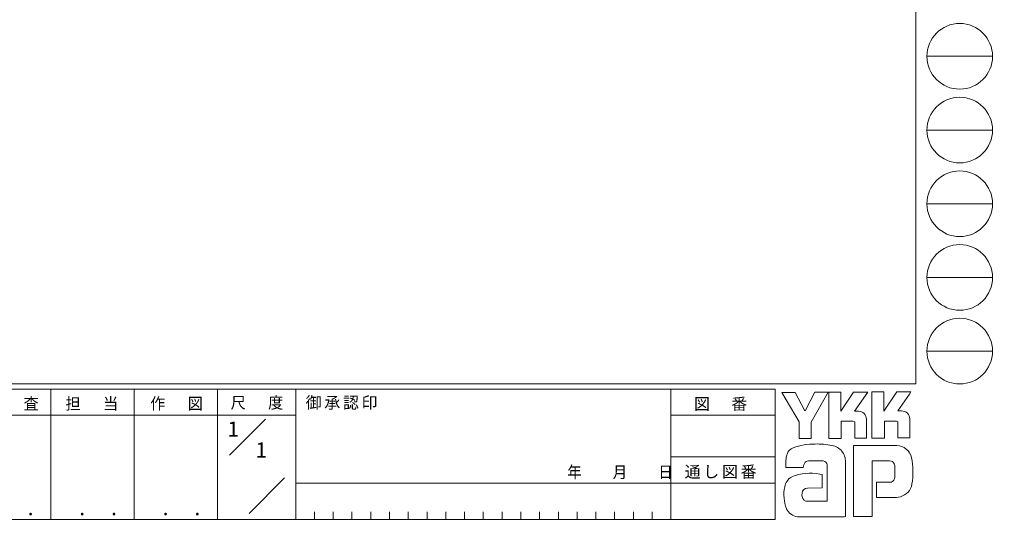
# Model space of a CAD drawing. Units: millimetres on the paper. Extents: x -594 to 516, y -420 to 369.
# Drawn here: x 150.3 to 516.3, y -420.5 to -232.5 of the extents above; entities that cross this region are included whole.
import ezdxf
from ezdxf.enums import TextEntityAlignment as Align

# ---------------------------------------------------------------- set-up
doc = ezdxf.new("R2010")
doc.units = ezdxf.units.MM
doc.layers.add('0-1_USER1', color=7, linetype='Continuous', lineweight=9)
doc.layers.add('0-2_YKK_ZWAK', color=2, linetype='Continuous')
doc.styles.add('ＭＳ ゴシック', font='')
doc.styles.get('ＭＳ ゴシック').set_extended_font_data('MS Gothic')

msp = doc.modelspace()

# ---------------------------------------------------------------- linework, layer by layer
at = {"layer": '0-1_USER1'}
for p, q in [((487.42, 365.46), (487.42, -369.54)), ((491.587, -246.334), (516.283, -246.334)), ((491.587, -274.049), (516.283, -274.049)), ((491.587, -301.763), (516.283, -301.763)), ((491.587, -329.478), (516.283, -329.478)), ((491.587, -357.192), (516.283, -357.192)), ((487.42, -369.54), (-590.58, -369.54)), ((434.5, -371.5), (-590.58, -371.5)), ((162.06, -371.5), (162.06, -420.5)), ((193.42, -371.5), (193.42, -420.5)), ((224.78, -371.5), (224.78, -420.5)), ((254.18, -371.5), (254.18, -420.5)), ((395.3, -371.5), (395.3, -420.5)), ((434.5, -371.5), (434.5, -420.5)), ((437.072, -372.768), (441.991, -372.768)), ((443.504, -383.818), (437.072, -372.768)), ((449.39, -372.617), (445.813, -379.58)), ((454.743, -390.024), (454.743, -372.655)), ((470.864, -372.503), (475.443, -372.503)), ((470.864, -389.873), (470.864, -372.503)), ((480.248, -372.503), (485.546, -372.503)), ((485.546, -372.503), (485.017, -373.412)), ((485.017, -373.412), (480.646, -379.655)), ((465.831, -379.769), (464.376, -379.769)), ((482.101, -379.655), (480.646, -379.655)), ((226.158, -381.299), (130.7, -381.299)), ((226.158, -381.299), (254.18, -381.299)), ((229.218, -396.331), (242.789, -382.76)), ((395.3, -381.3), (434.5, -381.3)), ((463.863, -383.515), (459.398, -383.515)), ((468.858, -382.796), (468.858, -389.91)), ((475.632, -383.477), (475.632, -389.873)), ((480.097, -383.477), (475.632, -383.477)), ((480.703, -383.704), (480.097, -383.477)), ((480.703, -389.835), (480.703, -383.704)), ((485.13, -382.796), (485.13, -389.835)), ((475.632, -389.873), (470.864, -389.873)), ((480.703, -389.764), (480.774, -389.835)), ((485.13, -389.835), (480.703, -389.835)), ((480.173, -392.635), (463.939, -392.635)), ((463.939, -392.635), (463.939, -419.389)), ((395.3, -396.979), (434.5, -396.979)), ((438.585, -400.998), (438.585, -398.297)), ((452.624, -398.387), (447.447, -398.485)), ((460.987, -398.917), (460.987, -419.351)), ((470.977, -398.463), (477.486, -398.463)), ((470.977, -419.389), (470.977, -398.463)), ((445.094, -400.998), (438.585, -400.998)), ((454.138, -413.599), (454.138, -399.976)), ((479.543, -400.559), (479.567, -404.247)), ((236.641, -418.183), (249.975, -404.85)), ((254.18, -406.78), (395.3, -406.78)), ((434.5, -406.779), (395.3, -406.779)), ((452.246, -408.642), (446.654, -408.648)), ((472.68, -406.485), (472.68, -412.275)), ((477.637, -406.485), (472.68, -406.485)), ((472.68, -412.275), (480.135, -412.275)), ((480.135, -412.275), (481.649, -411.934)), ((446.267, -413.599), (454.138, -413.599)), ((453.532, -413.599), (454.025, -413.599)), ((454.138, -413.598), (454.14, -413.599)), ((-590.58, -420.5), (434.5, -420.5)), ((261.236, -417.56), (261.236, -420.5)), ((268.292, -417.56), (268.292, -420.5)), ((275.348, -417.56), (275.348, -420.5)), ((282.404, -417.56), (282.404, -420.5)), ((289.46, -417.56), (289.46, -420.5)), ((296.516, -417.56), (296.516, -420.5)), ((303.572, -417.56), (303.572, -420.5)), ((310.628, -417.56), (310.628, -420.5)), ((317.684, -417.56), (317.684, -420.5)), ((324.74, -417.56), (324.74, -420.5)), ((331.796, -417.56), (331.796, -420.5)), ((338.852, -417.56), (338.852, -420.5)), ((345.908, -417.56), (345.908, -420.5)), ((352.964, -417.56), (352.964, -420.5)), ((360.02, -417.56), (360.02, -420.5)), ((367.076, -417.56), (367.076, -420.5)), ((374.132, -417.56), (374.132, -420.5)), ((381.188, -417.56), (381.188, -420.5)), ((388.243, -417.56), (388.243, -420.5)), ((445.094, -419.465), (443.013, -419.465)), ((460.533, -419.427), (445.094, -419.465)), ((460.987, -419.351), (460.533, -419.427))]:
    msp.add_line(p, q, dxfattribs=at)
for points in [[(441.991, -372.768), (445.51, -379.353), (445.813, -379.58)], [(449.39, -372.617), (454.467, -372.617), (448.121, -383.856)], [(454.743, -372.655), (459.247, -372.655), (459.247, -379.793), (463.977, -372.579)], [(463.977, -372.579), (469.332, -372.579), (464.376, -379.769)], [(475.443, -372.503), (475.443, -379.772), (480.248, -372.503)], [(448.121, -383.856), (448.121, -390.062), (443.504, -390.062), (443.504, -383.818)], [(459.398, -383.515), (459.398, -390.024), (454.743, -390.024)], [(468.858, -389.91), (464.469, -389.91), (464.469, -383.742), (463.863, -383.515)], [(451.262, -403.382), (452.246, -403.609), (452.246, -408.642)], [(463.939, -419.389), (469.88, -419.389), (470.977, -419.389)]]:
    msp.add_lwpolyline(points, dxfattribs=at)
for centre in [(503.935, -246.334), (503.935, -274.049), (503.935, -301.763), (503.935, -329.478), (503.935, -357.192)]:
    msp.add_circle(centre, 12.348, dxfattribs=at)
for centre, radius, start, end in [((465.831, -382.796), 3.027, 0.00165, 89.99603), ((482.101, -382.683), 3.027, 0.00165, 89.99603), ((442.349, -396.778), 3.421, 109.02126, 161.51263), ((449.511, -416.861), 24.752, 89.89165, 109.30847), ((450.238, -421.148), 29.048, 78.78009, 91.46938), ((454.842, -398.795), 6.228, 40.66422, 80.31693), ((454.532, -398.779), 6.456, 358.78058, 38.76563), ((479.96, -398.716), 6.077, 14.44571, 87.08746), ((445.643, -398.332), 7.052, 158.41083, 179.71774), ((447.261, -400.859), 2.381, 85.50551, 126.78038), ((451.938, -400.556), 2.275, 14.75519, 72.44994), ((477.711, -400.171), 1.72, 16.43123, 96.91661), ((457.132, -402.562), 29.204, 350.99026, 10.67624), ((448.046, -400.91), 2.953, 138.46381, 181.71359), ((474.444, -401.191), 5.143, 4.93422, 17.03551), ((443.497, -409.198), 5.471, 121.8271, 169.08475), ((447.828, -421.695), 18.633, 79.38097, 112.05824), ((477.639, -404.657), 1.828, 269.95467, 342.90144), ((474.414, -403.757), 5.175, 343.6902, 354.75362), ((453.328, -411.253), 15.515, 168.76372, 199.80078), ((446.666, -410.671), 2.023, 90.33952, 178.03638), ((480.049, -406.143), 6.008, 285.4429, 349.90448), ((447.915, -411.159), 3.316, 171.08202, 216.71922), ((446.61, -411.491), 2.136, 230.97279, 260.7549), ((443.516, -414.12), 5.352, 207.31435, 263.59464)]:
    msp.add_arc(centre, radius, start, end, dxfattribs=at)

# ---------------------------------------------------------------- texts
at = {"layer": '0-1_USER1', "color": 3, "char_height": 4.399, "attachment_point": 7, "style": 'ＭＳ ゴシック'}
for s, insert in [('\\T1.24;\\W0.95;照\\~\\~査', (137.685, -379.592)), ('\\T1.24;\\W0.95;担\\~\\~当', (167.596, -379.592)), ('\\T1.24;\\W0.95;作\\~\\~図', (199.468, -379.567)), ('\\T1.24;\\W0.95;尺\\~\\~度', (229.697, -379.252)), ('\\T1.17;御承認印', (257.914, -379.246)), ('\\T1.17;図\u3000番', (403.977, -379.707)), ('\\T1.27;\\W0.9;年\\~\\~\\~月\\~\\~\\~日', (356.347, -405.337)), ('\\T1.17;通し図番', (400.45, -405.218))]:
    msp.add_mtext(s, dxfattribs=dict(at, insert=insert))
at = {"layer": '0-1_USER1', "color": 2, "char_height": 5.132, "attachment_point": 7, "style": 'ＭＳ ゴシック'}
for insert in [(136.937, -419.024), (168.297, -419.024), (199.657, -419.024)]:
    msp.add_mtext('\\T1.2;\\W0.95;\\~．\\~．', dxfattribs=dict(at, insert=insert))
at = {"layer": '0-2_YKK_ZWAK', "style": 'ＭＳ ゴシック'}
for p in [(228.7, -391.099), (239.247, -398.939)]:
    msp.add_text('1', height=5.865, dxfattribs=at).set_placement(p, align=Align.BOTTOM_LEFT)

doc.saveas('drawing.dxf')
